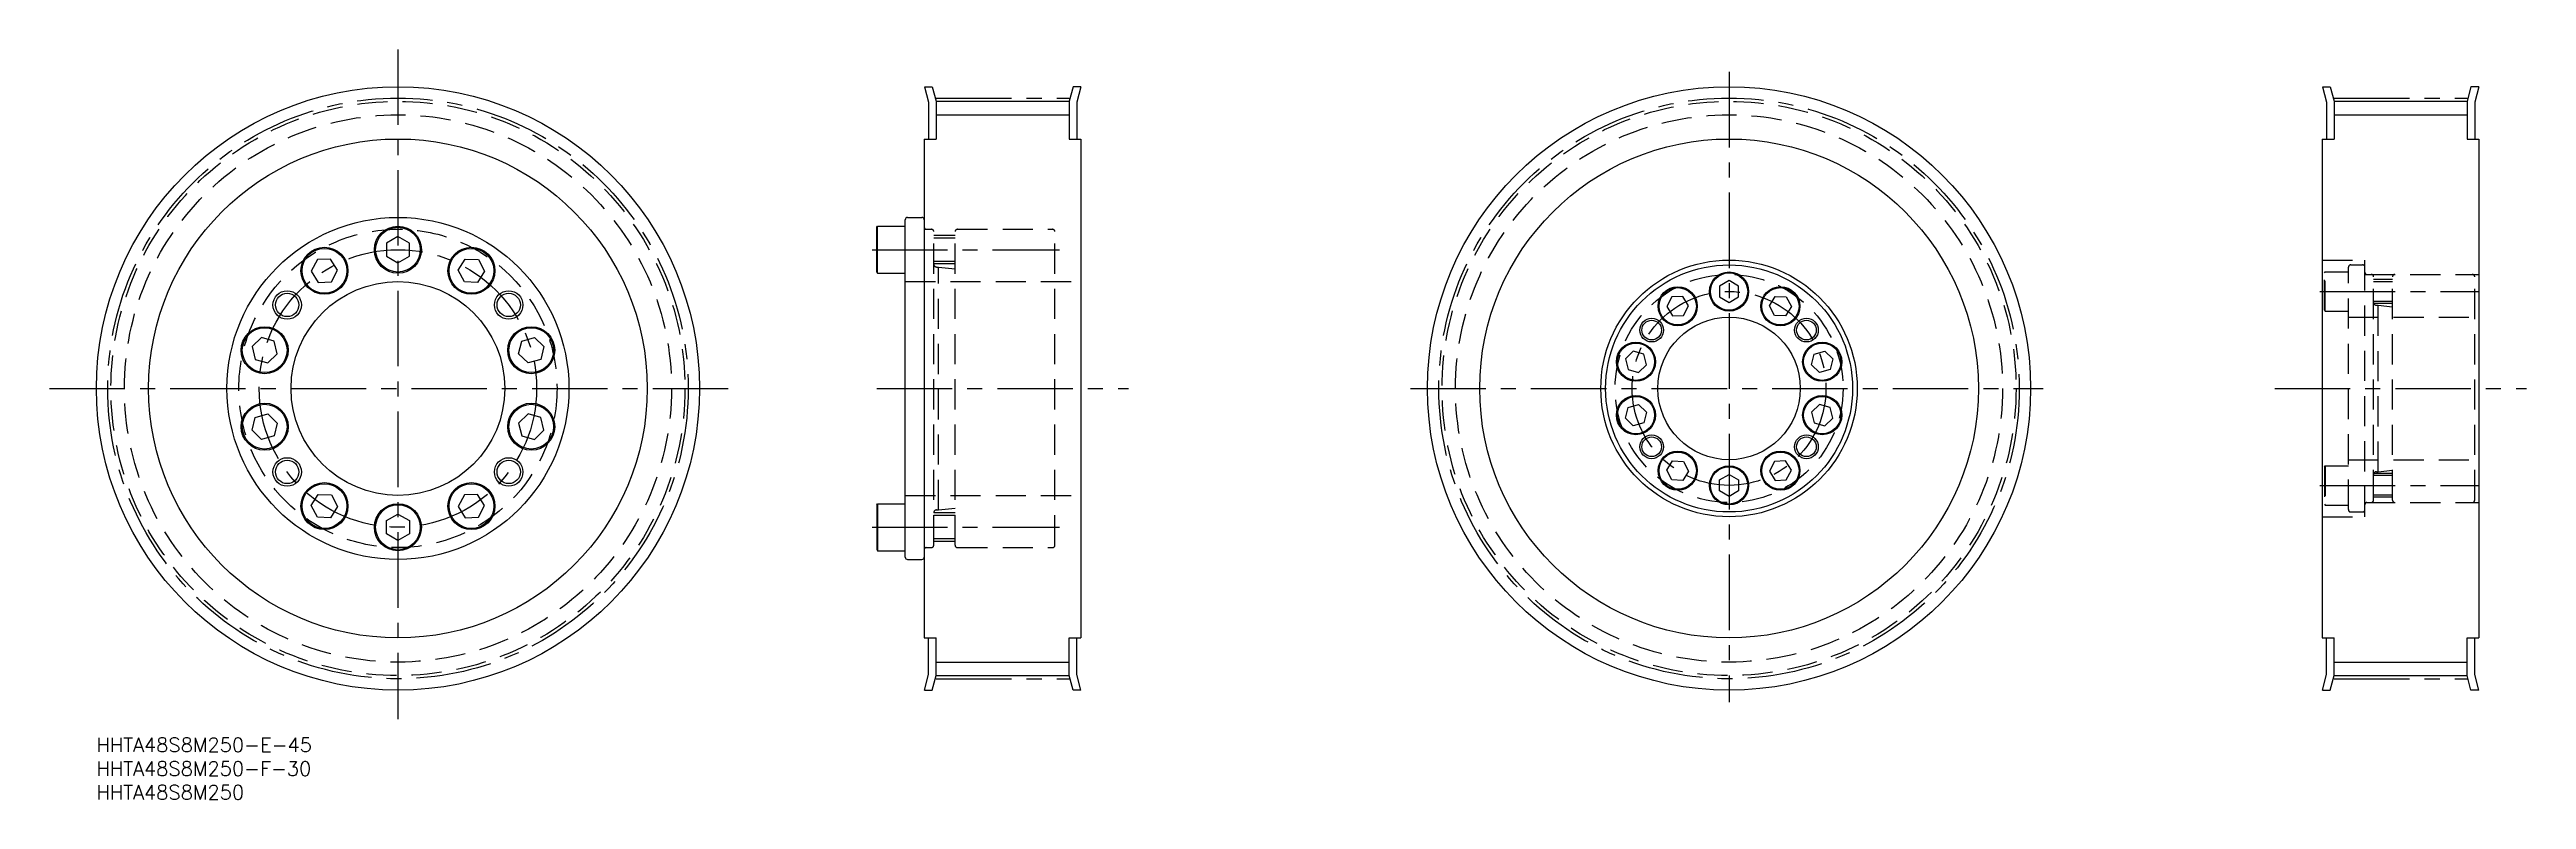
# Model space of a CAD drawing. Extents: x -10 to 512, y -13 to 145.
import ezdxf

# ---------------------------------------------------------------- set-up
doc = ezdxf.new("R2010")
doc.units = 0
doc.header["$LTSCALE"] = 0.5
doc.linetypes.add('CENTER', pattern=[50.8, 31.75, -6.35, 6.35, -6.35])
doc.linetypes.add('DASHED', pattern=[19.05, 12.7, -6.35])
for name, color, linetype in [('MSM_CENTER', 1, 'CENTER'), ('MSM_CONTINUOUS', 7, 'CONTINUOUS'), ('MSM_DASHED', 4, 'DASHED'), ('MSM_NARROW', 5, 'CONTINUOUS'), ('MSM_PART_NUMBER', 7, 'CONTINUOUS')]:
    doc.layers.add(name, color=color, linetype=linetype)
doc.styles.get("Standard").update_dxf_attribs({"font": 'txt.shx', "height": 3, "bigfont": 'bigfont.shx'})

# ---------------------------------------------------------------- blocks, each defined once
blk = doc.blocks.new('*U2')
at = {"layer": 'MSM_PART_NUMBER'}
blk.add_text('HHTA48S8M250-E-45', height=3, dxfattribs=at).set_placement((0, -3))
blk = doc.blocks.new('*U3')
at = {"layer": 'MSM_PART_NUMBER'}
blk.add_text('HHTA48S8M250-F-30', height=3, dxfattribs=at).set_placement((0, -8))
blk = doc.blocks.new('*U4')
at = {"layer": 'MSM_PART_NUMBER'}
blk.add_text('HHTA48S8M250', height=3, dxfattribs=at).set_placement((0, -13))

msp = doc.modelspace()

# ---------------------------------------------------------------- linework, layer by layer
at = {"layer": 'MSM_CENTER'}
for p, q in [((63.5, 144.83), (63.5, 3.87)), ((343.78, 140.12), (343.78, 7.47)), ((176.82, 134.61), (204.82, 134.61)), ((471.18, 134.62), (499.18, 134.62)), ((163.32, 102.7), (202.82, 102.7)), ((468.18, 93.9), (501.78, 93.9)), ((-9.86, 73.5), (135.87, 73.5)), ((164.32, 73.5), (217.32, 73.5)), ((276.67, 73.5), (409.94, 73.5)), ((458.68, 73.5), (511.68, 73.5)), ((468.18, 53.1), (501.78, 53.1)), ((163.32, 44.3), (202.82, 44.3)), ((176.82, 12.38), (204.82, 12.38)), ((471.18, 12.39), (499.18, 12.39))]:
    msp.add_line(p, q, dxfattribs=at)
for centre, radius in [((63.5, 73.5), 61.11), ((343.78, 73.5), 61.11), ((63.5, 73.5), 29.2), ((343.78, 73.5), 20.4)]:
    msp.add_circle(centre, radius, dxfattribs=at)
at = {"layer": 'MSM_CONTINUOUS'}
for p, q in [((174.34, 137), (175.22, 133.72)), ((174.34, 137), (176, 137)), ((176, 137), (176.82, 133.93)), ((205.65, 137), (204.82, 133.93)), ((207.3, 137), (205.65, 137)), ((207.3, 137), (206.42, 133.72)), ((468.7, 137), (469.58, 133.72)), ((468.7, 137), (470.36, 137)), ((470.36, 137), (471.18, 133.93)), ((500, 137), (499.18, 133.93)), ((501.66, 137), (500, 137)), ((501.66, 137), (500.78, 133.72)), ((175.22, 133.72), (175.22, 126)), ((176.82, 133.93), (204.82, 133.93)), ((176.82, 133.93), (176.82, 126)), ((204.82, 133.93), (204.82, 126)), ((206.42, 133.72), (206.42, 126)), ((469.58, 133.72), (469.58, 126)), ((471.18, 133.93), (499.18, 133.93)), ((471.18, 133.93), (471.18, 126)), ((499.18, 133.93), (499.18, 126)), ((500.78, 133.72), (500.78, 126)), ((174.32, 126), (174.32, 21)), ((174.32, 126), (176.82, 126)), ((204.82, 126), (207.32, 126)), ((207.32, 126), (207.32, 21)), ((468.68, 126), (468.68, 21)), ((468.68, 126), (471.18, 126)), ((499.18, 126), (501.68, 126)), ((501.68, 126), (501.68, 21)), ((63.5, 105.47), (61.1, 104.09)), ((65.9, 104.09), (63.5, 105.47)), ((64.7, 104.78), (64.7, 104.78)), ((65.3, 104.43), (65.3, 104.43)), ((164.32, 107.41), (164.46, 107.65)), ((164.32, 97.99), (164.32, 107.41)), ((164.46, 107.65), (170.32, 107.65)), ((164.46, 97.75), (164.46, 107.65)), ((170.32, 38), (170.32, 109)), ((170.82, 109.5), (173.82, 109.5)), ((46.56, 100.61), (45.26, 98.17)), ((49.33, 100.71), (46.56, 100.61)), ((50.8, 98.36), (49.33, 100.71)), ((61.1, 104.09), (61.1, 101.31)), ((61.1, 101.31), (63.5, 99.93)), ((63.5, 99.93), (65.9, 101.31)), ((65.9, 101.31), (65.9, 104.09)), ((76.2, 98.36), (77.67, 100.71)), ((77.67, 100.71), (80.44, 100.61)), ((80.44, 100.61), (81.74, 98.17)), ((45.26, 98.17), (46.73, 95.82)), ((46.73, 95.82), (49.49, 95.91)), ((49.49, 95.91), (50.8, 98.36)), ((77.51, 95.91), (76.2, 98.36)), ((80.27, 95.82), (77.51, 95.91)), ((81.74, 98.17), (80.27, 95.82)), ((164.32, 97.99), (164.46, 97.75)), ((164.46, 97.75), (170.32, 97.75)), ((343.78, 96.21), (341.78, 95.05)), ((341.78, 95.05), (341.78, 92.75)), ((345.78, 95.05), (343.78, 96.21)), ((345.78, 92.75), (345.78, 95.05)), ((331.74, 92.76), (330.66, 90.72)), ((330.66, 90.72), (331.88, 88.76)), ((334.05, 92.84), (331.74, 92.76)), ((331.88, 88.76), (334.19, 88.84)), ((335.27, 90.88), (334.05, 92.84)), ((334.19, 88.84), (335.27, 90.88)), ((341.78, 92.75), (343.78, 91.59)), ((343.78, 91.59), (345.78, 92.75)), ((352.28, 90.88), (353.5, 92.84)), ((353.36, 88.84), (352.28, 90.88)), ((355.67, 88.76), (353.36, 88.84)), ((353.5, 92.84), (355.81, 92.76)), ((356.9, 90.72), (355.67, 88.76)), ((355.81, 92.76), (356.9, 90.72)), ((34.76, 84.24), (32.77, 82.31)), ((37.42, 83.47), (34.76, 84.24)), ((38.1, 80.78), (37.42, 83.47)), ((88.9, 80.78), (89.58, 83.47)), ((89.58, 83.47), (92.24, 84.24)), ((92.24, 84.24), (94.23, 82.31)), ((32.77, 82.31), (33.44, 79.62)), ((33.44, 79.62), (36.1, 78.86)), ((36.1, 78.86), (38.1, 80.78)), ((90.9, 78.86), (88.9, 80.78)), ((93.56, 79.62), (90.9, 78.86)), ((94.23, 82.31), (93.56, 79.62)), ((323.61, 81.36), (321.95, 79.76)), ((321.95, 79.76), (322.51, 77.52)), ((325.83, 80.73), (323.61, 81.36)), ((324.73, 76.88), (326.39, 78.49)), ((326.39, 78.49), (325.83, 80.73)), ((361.17, 78.49), (361.73, 80.73)), ((362.83, 76.88), (361.17, 78.49)), ((361.73, 80.73), (363.95, 81.36)), ((363.95, 81.36), (365.61, 79.76)), ((365.61, 79.76), (365.05, 77.52)), ((322.51, 77.52), (324.73, 76.88)), ((365.05, 77.52), (362.83, 76.88)), ((33.44, 67.38), (36.1, 68.14)), ((36.1, 68.14), (38.1, 66.22)), ((90.9, 68.14), (88.9, 66.22)), ((93.56, 67.38), (90.9, 68.14)), ((321.95, 67.24), (322.51, 69.48)), ((322.51, 69.48), (324.73, 70.12)), ((324.73, 70.12), (326.39, 68.51)), ((326.39, 68.51), (325.83, 66.27)), ((362.83, 70.12), (361.17, 68.51)), ((361.17, 68.51), (361.73, 66.27)), ((365.05, 69.48), (362.83, 70.12)), ((365.61, 67.24), (365.05, 69.48)), ((32.77, 64.69), (33.44, 67.38)), ((34.76, 62.76), (32.77, 64.69)), ((37.42, 63.53), (34.76, 62.76)), ((38.1, 66.22), (37.42, 63.53)), ((88.9, 66.22), (89.58, 63.53)), ((89.58, 63.53), (92.24, 62.76)), ((92.24, 62.76), (94.23, 64.69)), ((94.23, 64.69), (93.56, 67.38)), ((323.61, 65.64), (321.95, 67.24)), ((325.83, 66.27), (323.61, 65.64)), ((361.73, 66.27), (363.95, 65.64)), ((363.95, 65.64), (365.61, 67.24)), ((330.66, 56.28), (331.88, 58.24)), ((331.88, 58.24), (334.19, 58.16)), ((334.19, 58.16), (335.27, 56.12)), ((353.36, 58.16), (352.28, 56.12)), ((355.67, 58.24), (353.36, 58.16)), ((356.9, 56.28), (355.67, 58.24)), ((331.74, 54.24), (330.66, 56.28)), ((334.05, 54.16), (331.74, 54.24)), ((335.27, 56.12), (334.05, 54.16)), ((341.78, 54.25), (343.78, 55.41)), ((341.78, 51.95), (341.78, 54.25)), ((343.78, 55.41), (345.78, 54.25)), ((345.78, 54.25), (345.78, 51.95)), ((352.28, 56.12), (353.5, 54.16)), ((353.5, 54.16), (355.81, 54.24)), ((355.81, 54.24), (356.9, 56.28)), ((45.26, 48.83), (46.73, 51.18)), ((46.56, 46.39), (45.26, 48.83)), ((46.73, 51.18), (49.49, 51.09)), ((50.8, 48.64), (49.33, 46.29)), ((49.49, 51.09), (50.8, 48.64)), ((61.1, 45.69), (63.5, 47.07)), ((63.5, 47.07), (65.9, 45.69)), ((77.51, 51.09), (76.2, 48.64)), ((76.2, 48.64), (77.67, 46.29)), ((80.27, 51.18), (77.51, 51.09)), ((81.74, 48.83), (80.27, 51.18)), ((80.44, 46.39), (81.74, 48.83)), ((164.32, 49.01), (164.46, 49.25)), ((164.32, 49.01), (164.32, 39.59)), ((164.46, 49.25), (170.32, 49.25)), ((164.46, 49.25), (164.46, 39.35)), ((343.78, 50.79), (341.78, 51.95)), ((345.78, 51.95), (343.78, 50.79)), ((49.33, 46.29), (46.56, 46.39)), ((61.1, 42.91), (61.1, 45.69)), ((63.5, 41.53), (61.1, 42.91)), ((65.9, 42.91), (63.5, 41.53)), ((65.9, 45.69), (65.9, 42.91)), ((77.67, 46.29), (80.44, 46.39)), ((164.32, 39.59), (164.46, 39.35)), ((164.46, 39.35), (170.32, 39.35)), ((170.82, 37.5), (173.82, 37.5)), ((174.32, 21), (176.82, 21)), ((175.22, 13.28), (175.22, 21)), ((176.82, 13.07), (176.82, 21)), ((204.82, 13.07), (204.82, 21)), ((204.82, 21), (207.32, 21)), ((206.42, 13.28), (206.42, 21)), ((468.68, 21), (471.18, 21)), ((469.58, 13.28), (469.58, 21)), ((471.18, 13.07), (471.18, 21)), ((499.18, 13.07), (499.18, 21)), ((499.18, 21), (501.68, 21)), ((500.78, 13.28), (500.78, 21)), ((174.34, 10), (175.22, 13.28)), ((176, 10), (176.82, 13.07)), ((176.82, 13.07), (204.82, 13.07)), ((205.65, 10), (204.82, 13.07)), ((207.3, 10), (206.42, 13.28)), ((468.7, 10), (469.58, 13.28)), ((470.36, 10), (471.18, 13.07)), ((471.18, 13.07), (499.18, 13.07)), ((500, 10), (499.18, 13.07)), ((501.66, 10), (500.78, 13.28)), ((174.34, 10), (176, 10)), ((207.3, 10), (205.65, 10)), ((468.7, 10), (470.36, 10)), ((501.66, 10), (500, 10))]:
    msp.add_line(p, q, dxfattribs=at)
for centre, radius in [((63.5, 73.5), 63.5), ((343.78, 73.5), 63.5), ((63.5, 73.5), 52.5), ((343.78, 73.5), 52.5), ((63.5, 73.5), 36), ((63.5, 102.7), 4.95), ((63.5, 102.7), 4.71), ((48.03, 98.26), 4.95), ((48.03, 98.26), 4.71), ((78.97, 98.26), 4.95), ((78.97, 98.26), 4.71), ((343.78, 73.5), 27), ((343.78, 73.5), 26), ((63.5, 73.5), 22.5), ((332.97, 90.8), 4.12), ((332.97, 90.8), 3.92), ((343.78, 93.9), 4.12), ((343.78, 93.9), 3.92), ((354.59, 90.8), 4.12), ((354.59, 90.8), 3.92), ((40.18, 91.07), 2.46), ((86.82, 91.07), 2.46), ((35.43, 81.55), 4.95), ((35.43, 81.55), 4.71), ((91.57, 81.55), 4.95), ((91.57, 81.55), 4.71), ((327.48, 85.78), 2.07), ((343.78, 73.5), 15), ((360.07, 85.78), 2.07), ((324.17, 79.12), 4.12), ((324.17, 79.12), 3.92), ((363.39, 79.12), 4.12), ((363.39, 79.12), 3.92), ((35.43, 65.45), 4.95), ((35.43, 65.45), 4.71), ((91.57, 65.45), 4.95), ((91.57, 65.45), 4.71), ((324.17, 67.88), 4.12), ((324.17, 67.88), 3.92), ((363.39, 67.88), 4.12), ((363.39, 67.88), 3.92), ((327.48, 61.22), 2.07), ((360.07, 61.22), 2.07), ((40.18, 55.93), 2.46), ((86.82, 55.93), 2.46), ((332.97, 56.2), 4.12), ((332.97, 56.2), 3.92), ((354.59, 56.2), 4.12), ((354.59, 56.2), 3.92), ((48.03, 48.74), 4.95), ((48.03, 48.74), 4.71), ((78.97, 48.74), 4.95), ((78.97, 48.74), 4.71), ((343.78, 53.1), 4.12), ((343.78, 53.1), 3.92), ((63.5, 44.3), 4.95), ((63.5, 44.3), 4.71)]:
    msp.add_circle(centre, radius, dxfattribs=at)
for centre, start, end in [((170.82, 109), 90, 180), ((173.82, 109), 0, 90), ((170.82, 38), 180, 270), ((173.82, 38), 270, 0)]:
    msp.add_arc(centre, 0.5, start, end, dxfattribs=at)
at = {"layer": 'MSM_DASHED'}
for p, q in [((174.73, 107), (175.82, 107)), ((176.32, 40.5), (176.32, 106.5)), ((180.82, 105.7), (176.32, 105.7)), ((180.82, 105.16), (176.32, 105.16)), ((180.82, 40.5), (180.82, 106.5)), ((181.32, 107), (201.32, 107)), ((201.82, 40.5), (201.82, 106.5)), ((180.82, 100.24), (176.32, 100.24)), ((180.82, 99.7), (176.32, 99.7)), ((468.68, 100.5), (477.68, 100.5)), ((474.68, 99.5), (477.18, 99.5)), ((477.68, 46.5), (477.68, 100.5)), ((170.32, 96), (207.32, 96)), ((176.92, 99.06), (177.32, 99.06)), ((177.32, 47.94), (177.32, 99.06)), ((177.32, 99.06), (180.82, 98.67)), ((469.18, 97.82), (469.3, 98.02)), ((469.18, 89.98), (469.18, 97.82)), ((469.3, 89.77), (469.3, 98.02)), ((469.3, 98.02), (474.18, 98.02)), ((474.18, 48), (474.18, 99)), ((477.68, 97.5), (501.68, 97.5)), ((479.48, 50), (479.48, 97)), ((483.48, 96.4), (479.48, 96.4)), ((483.48, 95.97), (479.48, 95.97)), ((483.48, 50), (483.48, 97)), ((500.78, 50), (500.78, 97)), ((469.18, 89.98), (469.3, 89.77)), ((469.3, 89.77), (474.18, 89.77)), ((483.48, 91.83), (479.48, 91.83)), ((483.48, 91.4), (479.48, 91.4)), ((480.08, 91.02), (480.48, 91.02)), ((480.48, 55.98), (480.48, 91.02)), ((480.48, 91.02), (483.48, 90.69)), ((474.18, 88.5), (500.78, 88.5)), ((474.18, 86.25), (474.18, 86.25)), ((474.18, 58.5), (500.78, 58.5)), ((469.18, 57.02), (469.3, 57.22)), ((469.18, 57.02), (469.18, 49.18)), ((469.3, 57.22), (469.3, 48.97)), ((469.3, 57.22), (474.18, 57.22)), ((483.48, 55.6), (479.48, 55.6)), ((483.48, 55.17), (479.48, 55.17)), ((480.08, 55.98), (480.48, 55.98)), ((480.48, 55.98), (483.48, 56.31)), ((170.32, 51), (207.32, 51)), ((180.82, 47.3), (176.32, 47.3)), ((176.92, 47.94), (177.32, 47.94)), ((177.32, 47.94), (180.82, 48.33)), ((469.18, 49.18), (469.3, 48.97)), ((469.3, 48.97), (474.18, 48.97)), ((474.68, 47.5), (477.18, 47.5)), ((477.68, 49.5), (501.68, 49.5)), ((483.48, 51.03), (479.48, 51.03)), ((483.48, 50.6), (479.48, 50.6)), ((180.82, 46.76), (176.32, 46.76)), ((180.82, 41.84), (176.32, 41.84)), ((468.68, 46.5), (477.68, 46.5)), ((174.73, 40), (175.82, 40)), ((180.82, 41.3), (176.32, 41.3)), ((181.32, 40), (201.32, 40))]:
    msp.add_line(p, q, dxfattribs=at)
for centre, radius in [((63.5, 73.5), 60.43), ((63.5, 73.5), 57.6), ((343.78, 73.5), 60.43), ((343.78, 73.5), 57.6), ((63.5, 73.5), 33.5), ((343.78, 73.5), 24)]:
    msp.add_circle(centre, radius, dxfattribs=at)
for centre, radius, start, end in [((174.73, 107.41), 0.41, 180, 270), ((175.82, 106.5), 0.5, 0, 90), ((181.32, 106.5), 0.5, 90, 180), ((201.32, 106.5), 0.5, 0, 90), ((176.92, 99.66), 0.6, 180, 270), ((474.68, 99), 0.5, 90, 180.0009), ((477.18, 99), 0.5, 0, 90), ((478.09, 97.91), 0.41, 180, 270), ((478.98, 97), 0.5, 0, 90), ((483.98, 97), 0.5, 90, 180), ((500.28, 97), 0.5, 0, 90), ((480.08, 91.62), 0.6, 180, 270), ((480.08, 55.38), 0.6, 90, 180), ((176.92, 47.34), 0.6, 90, 180), ((474.68, 48), 0.5, 179.9991, 270), ((477.18, 48), 0.5, 270, 0), ((478.09, 49.09), 0.41, 90, 180), ((478.98, 50), 0.5, 270, 0), ((483.98, 50), 0.5, 180, 270), ((500.28, 50), 0.5, 270, 0), ((174.73, 39.59), 0.41, 90, 180), ((175.82, 40.5), 0.5, 270, 0), ((181.32, 40.5), 0.5, 180, 270), ((201.32, 40.5), 0.5, 270, 0)]:
    msp.add_arc(centre, radius, start, end, dxfattribs=at)
at = {"layer": 'MSM_NARROW'}
for p, q in [((176.82, 131.1), (204.82, 131.1)), ((471.18, 131.1), (499.18, 131.1)), ((176.82, 15.9), (204.82, 15.9)), ((471.18, 15.9), (499.18, 15.9))]:
    msp.add_line(p, q, dxfattribs=at)
for centre, radius in [((40.18, 91.07), 3), ((86.82, 91.07), 3), ((327.48, 85.78), 2.5), ((360.07, 85.78), 2.5), ((327.48, 61.22), 2.5), ((360.07, 61.22), 2.5), ((40.18, 55.93), 3), ((86.82, 55.93), 3)]:
    msp.add_circle(centre, radius, dxfattribs=at)

# ---------------------------------------------------------------- block references
at = {"layer": 'MSM_CONTINUOUS'}
for name in ['*U2', '*U3', '*U4']:
    msp.add_blockref(name, (0, 0), dxfattribs=at)

doc.saveas('drawing.dxf')
